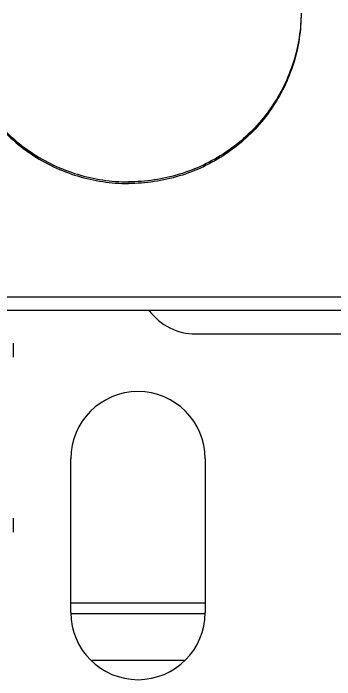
# Model space of a CAD drawing. Header units: millimetres. Extents: x 21899 to 38731, y -5425 to 3612.
# Drawn here: x 31209.74 to 31226.49, y 290.59 to 325.28 of the extents above; entities that cross this region are included whole.
import ezdxf

# ---------------------------------------------------------------- set-up
doc = ezdxf.new("R2010")
doc.units = ezdxf.units.MM

msp = doc.modelspace()

# ---------------------------------------------------------------- linework, layer by layer
at = {"color": 7, "linetype": 'Continuous'}
for p, q in [((31272.735, 310.51), (31205.735, 310.51)), ((31272.735, 309.815), (31206.361, 309.815)), ((31209.735, 308.108), (31209.735, 307.37)), ((31209.735, 298.999), (31209.735, 298.26)), ((31212.735, 294.585), (31219.735, 294.585))]:
    msp.add_line(p, q, dxfattribs=at)
at = {"color": 3, "linetype": 'Continuous'}
for p, q in [((31219.235, 308.585), (31258.235, 308.585)), ((31212.735, 294.085), (31212.735, 302.085)), ((31219.735, 302.085), (31219.735, 294.085))]:
    msp.add_line(p, q, dxfattribs=at)
at = {"color": 9, "linetype": 'Continuous'}
for p, q in [((31219.725, 294.012), (31212.746, 294.012)), ((31218.646, 291.577), (31213.825, 291.577))]:
    msp.add_line(p, q, dxfattribs=at)
at = {"color": 3, "linetype": 'Continuous'}
for centre, radius, start, end in [((31219.235, 311.585), 3, 216.5325, 270), ((31216.235, 302.085), 3.5, 0, 180), ((31216.235, 294.085), 3.5, 180, 0)]:
    msp.add_arc(centre, radius, start, end, dxfattribs=at)
at = {"color": 7, "linetype": 'Continuous'}
for points, start_tangent, end_tangent in [([(31206.735, 325.282), (31206.761, 324.619), (31206.961, 323.31), (31207.358, 322.044), (31207.941, 320.85), (31208.699, 319.756), (31209.614, 318.785), (31210.666, 317.959), (31211.831, 317.296), (31213.083, 316.812), (31214.394, 316.518), (31215.729, 316.419)], (0, -1), (1, -0.0007)), ([(31206.736, 325.282), (31206.761, 324.706), (31206.961, 323.396), (31207.358, 322.131), (31207.941, 320.937), (31208.699, 319.843), (31209.614, 318.871), (31210.666, 318.045), (31211.831, 317.383), (31213.083, 316.899), (31214.394, 316.604), (31215.735, 316.505)], (0.009926, -0.999951), (1, 0)), ([(31224.735, 325.282), (31224.71, 324.706), (31224.51, 323.396), (31224.113, 322.131), (31223.53, 320.937), (31222.772, 319.843), (31221.857, 318.871), (31220.805, 318.045), (31219.64, 317.383), (31218.388, 316.899), (31217.077, 316.604), (31215.735, 316.505)], (-0.009926, -0.999951), (-1, 0)), ([(31224.735, 325.282), (31224.71, 324.619), (31224.51, 323.31), (31224.113, 322.044), (31223.53, 320.85), (31222.772, 319.756), (31221.857, 318.785), (31220.805, 317.959), (31219.64, 317.296), (31218.388, 316.812), (31217.077, 316.518), (31215.742, 316.419)], (0, -1), (-1, -0.0007)), ([(31215.729, 316.419), (31215.735, 316.419)], (1, -0.0007), (1, 0)), ([(31215.742, 316.419), (31215.735, 316.419)], (-1, -0.0007), (-1, 0))]:
    msp.add_spline(points, degree=3, dxfattribs=dict(at, start_tangent=start_tangent, end_tangent=end_tangent))

doc.saveas('drawing.dxf')
